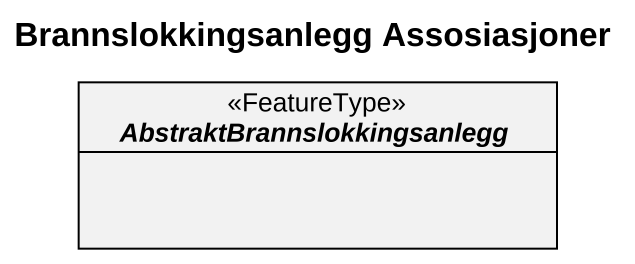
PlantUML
@startuml
title Brannslokkingsanlegg Assosiasjoner
hide circle
hide empty members
abstract class AbstraktBrannslokkingsanlegg <<FeatureType>>
@enduml
